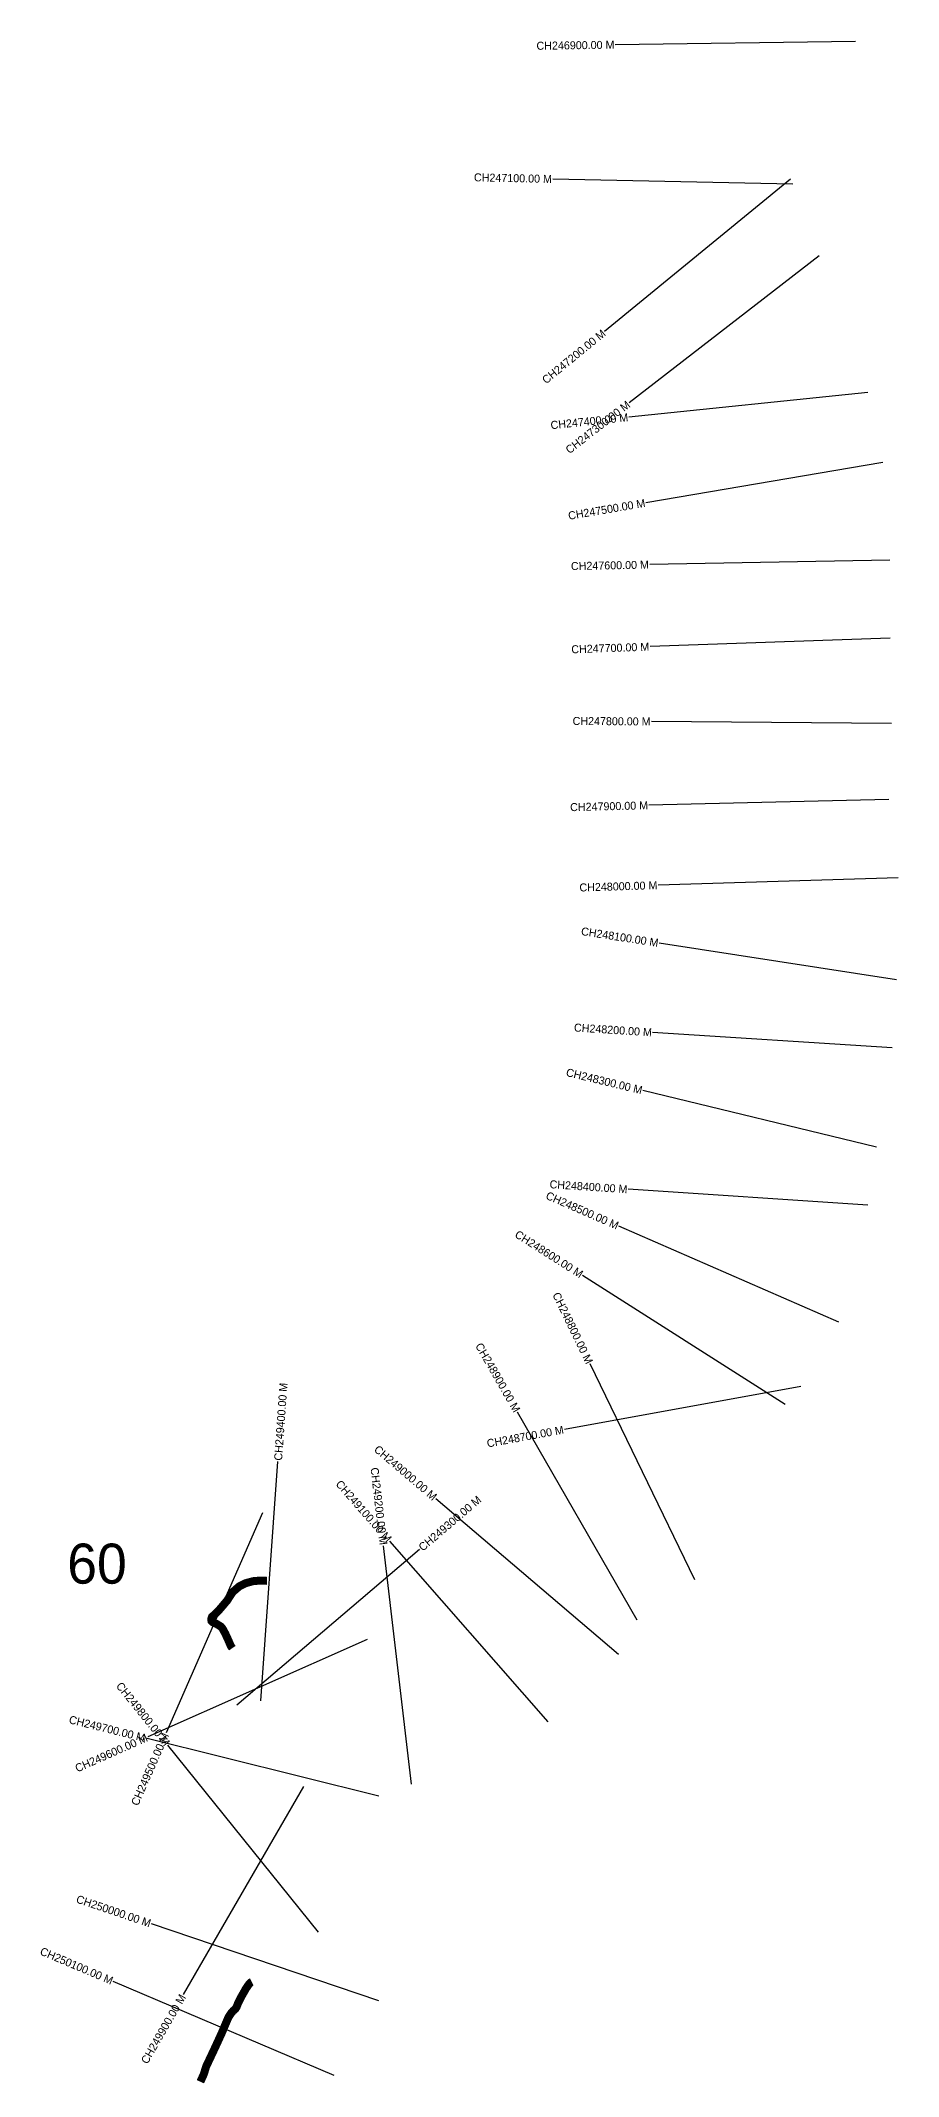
# Model space of a CAD drawing. Header units: feet. Extents: x 277441 to 282835, y 2040789 to 2045714.
# Drawn here: x 277578 to 278649, y 2043171 to 2045714 of the extents above; entities that cross this region are included whole.
import ezdxf
from ezdxf.enums import TextEntityAlignment as Align

# ---------------------------------------------------------------- set-up
doc = ezdxf.new("R2010")
doc.units = ezdxf.units.FT
doc.header["$MEASUREMENT"] = 0
for name, color, linetype in [('CS', 134, 'Continuous'), ('CSMark', 6, 'Continuous'), ('UNPROTECTED', 10, 'Continuous')]:
    doc.layers.add(name, color=color, linetype=linetype)

msp = doc.modelspace()

# ---------------------------------------------------------------- linework, layer by layer
at = {"layer": 'CS'}
for p, q in [((278595.9, 2045713.3), (278296, 2045709.1)), ((278517.8, 2045534.7), (278217.9, 2045541.3)), ((278514.9, 2045540.9), (278282.7, 2045350.8)), ((278550.5, 2045445.5), (278313.5, 2045261.6)), ((278611.5, 2045274.6), (278313.1, 2045243.7)), ((278630, 2045186.9), (278334.3, 2045136.7)), ((278638.9, 2045065), (278339, 2045059.4)), ((278639.2, 2044967.4), (278339.4, 2044957)), ((278641.1, 2044861.1), (278341.1, 2044863.3)), ((278637.9, 2044766), (278338, 2044758.7)), ((278649.5, 2044668.1), (278349.6, 2044659)), ((278647.3, 2044540.7), (278350.8, 2044586.6)), ((278642, 2044455.6), (278342.7, 2044474.9)), ((278622.1, 2044331.5), (278330.5, 2044402.2)), ((278611.5, 2044259.2), (278312.2, 2044278.9)), ((278575.4, 2044112.8), (278300.4, 2044232.6)), ((278508.1, 2044009.9), (278255.2, 2044171.2)), ((278395.2, 2043790.7), (278264.6, 2044060.7)), ((278527.6, 2044032.6), (278232.5, 2043978.8)), ((278323.5, 2043740.4), (278174.1, 2044000.5)), ((277853.4, 2043639.7), (277874.7, 2043938.9)), ((278300.1, 2043697.5), (278071.9, 2043892.2)), ((277855.6, 2043874.4), (277735, 2043599.7)), ((278212, 2043613.4), (278014.5, 2043839.3)), ((277823.3, 2043634.6), (278051.7, 2043829.2)), ((278041.3, 2043535.5), (278006.6, 2043833.5)), ((277986.3, 2043716.4), (277712.1, 2043594.6)), ((278000.7, 2043520.7), (277709.6, 2043592.9)), ((277925.3, 2043350.6), (277737.3, 2043584.4)), ((277906.5, 2043532.5), (277756.5, 2043272.7)), ((278000.7, 2043264.6), (277716.6, 2043360.9)), ((277944.9, 2043171.4), (277668.9, 2043289))]:
    msp.add_line(p, q, dxfattribs=at)
at = {"layer": 'UNPROTECTED', "const_width": 10, "flags": 128}
for points in [[(277860.9, 2043789.6), (277850.8, 2043789.8), (277843.8, 2043789.2), (277834.5, 2043786.7), (277826.5, 2043782.8), (277818.1, 2043775.5), (277811.1, 2043764.8), (277804.6, 2043757.1), (277800, 2043751.8), (277796.1, 2043748.1), (277792.3, 2043744.5), (277791.4, 2043741.9), (277791.7, 2043739.5), (277793.3, 2043737.9), (277798, 2043735.8), (277803.7, 2043732.2), (277805.6, 2043729.7), (277808.7, 2043724.1), (277812.4, 2043716.1), (277815.7, 2043708.4), (277817.7, 2043705.5)], [(277842, 2043288.5), (277840.6, 2043287.8), (277838.3, 2043285.3), (277834.8, 2043280.2), (277829, 2043270), (277824.8, 2043261.8), (277823, 2043257), (277821.4, 2043254.5), (277818.7, 2043252.3), (277816.6, 2043249.9), (277813, 2043244.5), (277808.4, 2043233.8), (277804.3, 2043224.1), (277795.8, 2043205.6), (277785, 2043182.7), (277782.2, 2043173.4), (277777.8, 2043163.7)]]:
    msp.add_lwpolyline(points, dxfattribs=at)

# ---------------------------------------------------------------- texts
at = {"insert": (277611.5, 2043836.1), "char_height": 50, "attachment_point": 1}
msp.add_mtext_dynamic_manual_height_columns('60', width=212.287, gutter_width=1, heights=[0], dxfattribs=at)
at = {"layer": 'CSMark'}
for s, rotation, p in [('CH246900.00 M', 0.803, (278295, 2045709.1)), ('CH247100.00 M', 358.7437, (278216.9, 2045541.3)), ('CH247200.00 M', 39.303, (278281.9, 2045350.2)), ('CH247300.00 M', 37.8068, (278312.7, 2045261)), ('CH247400.00 M', 5.9074, (278312.1, 2045243.6)), ('CH247500.00 M', 9.633, (278333.3, 2045136.6)), ('CH247600.00 M', 1.065, (278338, 2045059.4)), ('CH247700.00 M', 1.9939, (278338.4, 2044956.9)), ('CH247800.00 M', 359.5718, (278340.1, 2044863.4)), ('CH247900.00 M', 1.3931, (278337, 2044758.7)), ('CH248000.00 M', 1.7489, (278348.6, 2044658.9)), ('CH248100.00 M', 351.2042, (278349.8, 2044586.7)), ('CH248200.00 M', 356.3246, (278341.7, 2044474.9)), ('CH248300.00 M', 346.3638, (278329.6, 2044402.5)), ('CH248500.00 M', 336.4544, (278299.5, 2044233)), ('CH248400.00 M', 356.2406, (278311.2, 2044278.9)), ('CH248600.00 M', 327.4765, (278254.3, 2044171.7)), ('CH248800.00 M', 295.8206, (278264.1, 2044061.6)), ('CH248900.00 M', 299.8744, (278173.6, 2044001.4)), ('CH248700.00 M', 10.332, (278231.5, 2043978.6)), ('CH249000.00 M', 319.5356, (278071.1, 2043892.9)), ('CH249100.00 M', 311.1641, (278013.9, 2043840)), ('CH249200.00 M', 276.6523, (278006.5, 2043834.5)), ('CH249800.00 M', 308.8, (277736.7, 2043585.2)), ('CH249700.00 M', 346.0612, (277708.6, 2043593.2)), ('CH249600.00 M', 23.9373, (277711.1, 2043594.2)), ('CH249500.00 M', 66.2898, (277734.5, 2043598.8)), ('CH250000.00 M', 341.2776, (277715.6, 2043361.3)), ('CH250100.00 M', 336.9197, (277668, 2043289.4)), ('CH249900.00 M', 60.0092, (277756, 2043271.8))]:
    msp.add_text(s, height=10, rotation=rotation, dxfattribs=at).set_placement(p, align=Align.MIDDLE_RIGHT)
for s, rotation, p in [('CH249400.00 M', 85.9162, (277874.8, 2043939.9)), ('CH249300.00 M', 40.4252, (278052.4, 2043829.8))]:
    msp.add_text(s, height=10, rotation=rotation, dxfattribs=at).set_placement(p, align=Align.MIDDLE_LEFT)

doc.saveas('drawing.dxf')
